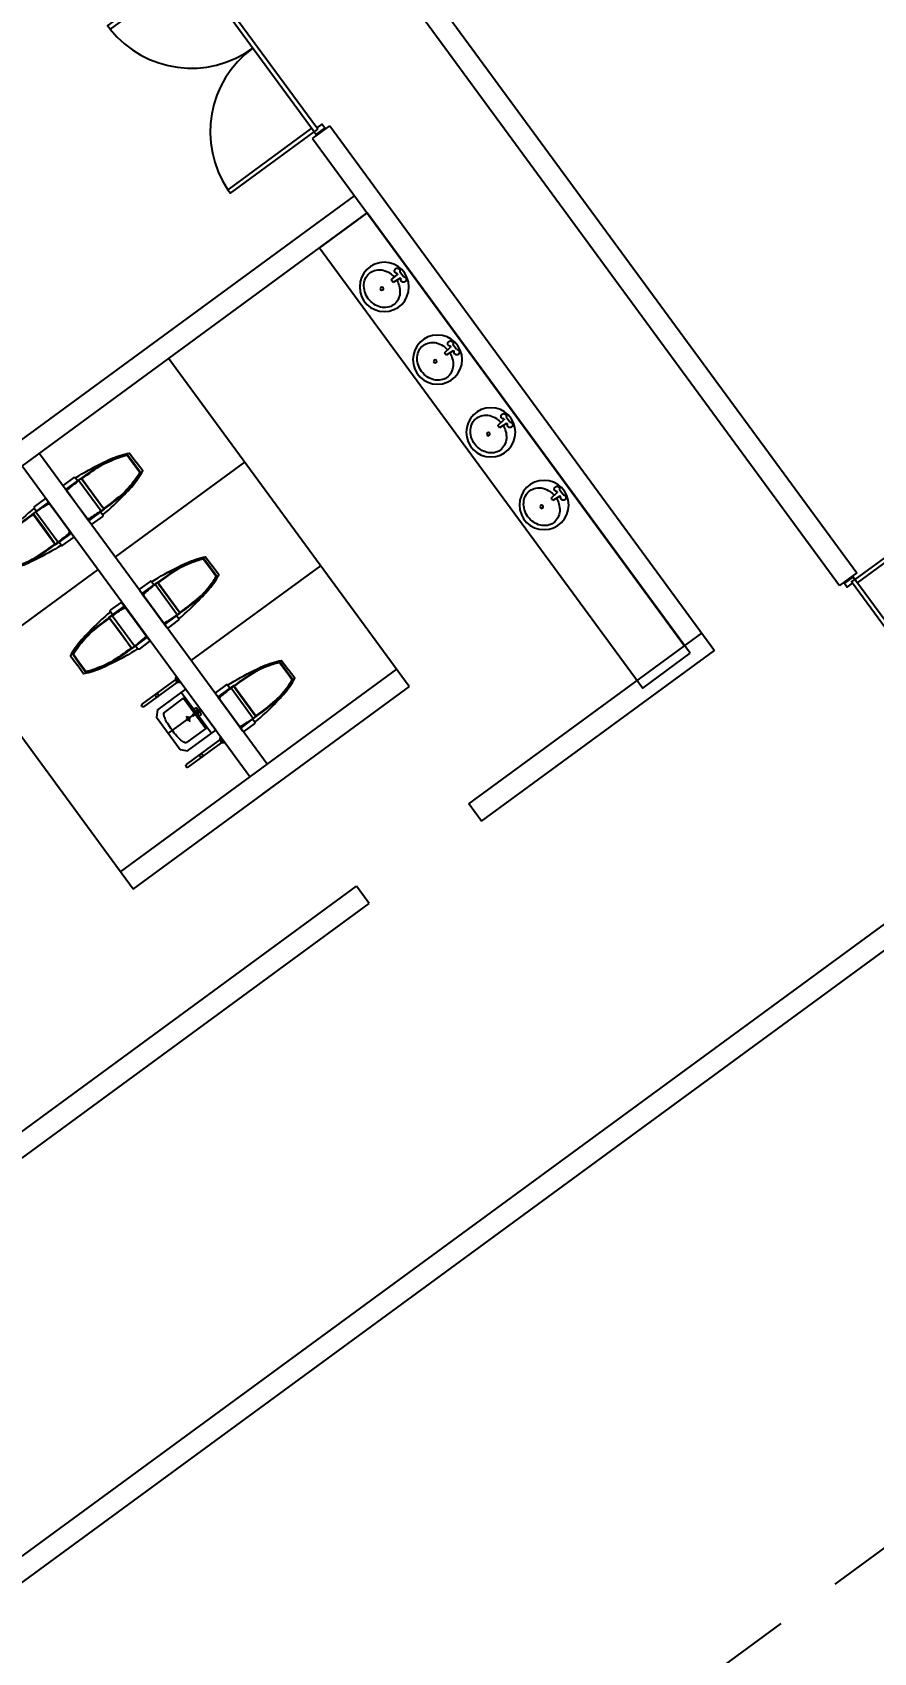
# Model space of a CAD drawing. Header units: millimetres. Extents: x 75184266 to 76346726, y -35077925 to -33679385.
# Drawn here: x 75543247 to 75551104, y -34896995 to -34881855 of the extents above; entities that cross this region are included whole.
import ezdxf

# ---------------------------------------------------------------- set-up
doc = ezdxf.new("R2010")
doc.units = ezdxf.units.MM
doc.header["$LTSCALE"] = 50
doc.header["$MEASUREMENT"] = 0
doc.header["$PDMODE"] = 1
doc.header["$PDSIZE"] = -3
doc.linetypes.add('XR-지하3층$0$HIDDEN', pattern=[0.375, 0.25, -0.125])
doc.layers.get('0').update_dxf_attribs({"linetype": 'CONTINUOUS'})
doc.layers.get('Defpoints').update_dxf_attribs({"color": 51, "linetype": 'CONTINUOUS'})
for name, color, linetype in [('AA-DWXM-DOOR', 4, 'CONTINUOUS'), ('AA-MKXS', 3, 'CONTINUOUS'), ('XR-지하3층$0$XR-1F-PLAN$0$A-EQP1', 1, 'CONTINUOUS')]:
    doc.layers.add(name, color=color, linetype=linetype)
doc.layers.add('건축', color=8, linetype='CONTINUOUS', plot=False)
doc.styles.add('XR-지하3층$0$돋움', font='', dxfattribs={"width": 0.9})
doc.styles.get('XR-지하3층$0$돋움').set_extended_font_data('Dotum')
doc.dimstyles.new('XR-지하3층$0$20110829_평면도_면적조정$0$std_style', dxfattribs={"dimscale": 400, "dimtxt": 3, "dimasz": 1, "dimexe": 1.5, "dimexo": 2, "dimgap": 1, "dimtad": 1, "dimtoh": 1, "dimdec": 0, "dimzin": 0, "dimdsep": 46, "dimtxsty": 'XR-지하3층$0$돋움', "dimblk": 'XR-지하3층$0$20110829_평면도_면적조정$0$01420DDOT01', "dimblk1": 'XR-지하3층$0$20110829_평면도_면적조정$0$01420DDOT01', "dimblk2": 'XR-지하3층$0$20110829_평면도_면적조정$0$01420DDOT01', "dimcen": 2.5, "dimdle": 8, "dimclrd": 256, "dimclre": 256, "dimclrt": 256, "dimadec": 0, "dimazin": 0, "dimtfac": 1, "dimtdec": 0, "dimtix": 1, "dimtmove": 2, "dimatfit": 3, "dimldrblk": 'XR-지하3층$0$20110829_평면도_면적조정$0$_ClosedBlank', "dimfxl": 1, "dimtolj": 1, "dimtzin": 0, "dimlwd": -1, "dimlwe": -1, "dimarcsym": 0})

# ---------------------------------------------------------------- blocks, each defined once
blk = doc.blocks.new('XR-지하3층$0$XR-1F-PLAN$0$좌변기')
at = {"layer": 'XR-지하3층$0$XR-1F-PLAN$0$A-EQP1'}
for points in [[(-544, 76), (-544, 111, 0.414214), (-554, 121), (-672, 121, 0.414214), (-682, 111), (-682, -319, 0.414214), (-672, -329), (-554, -329, 0.414214), (-544, -319), (-544, -284)], [(-544, 111, -0.030636), (-266, 76, -0.045977), (-84, 34, -0.042274), (0, 0), (0, -104)], [(-534, -281, 0.029867), (-268, -275, 0.046073), (-88, -233, 0.030504), (-29, -211, 0.291302), (-24, -202), (-23, -105), (-24, -8, 0.291302), (-29, 1, 0.030504), (-88, 23, 0.046073), (-268, 65, 0.029888), (-534, 71)], [(-544, -319, 0.030636), (-266, -284, 0.045977), (-84, -242, 0.042274), (0, -208), (0, -104)]]:
    blk.add_lwpolyline(points, format="xyb", dxfattribs=at)
blk.add_lwpolyline([(-502, -284), (-502, 76), (-682, 76), (-682, -284)], close=True, dxfattribs=at)
for points in [[(-667, 64, 0.336088), (-682, 48), (-682, -256, 0.369332), (-666, -273, 0.014927), (-534, -281), (-534, 71, 0.014968)], [(-496, 67, 0.408431), (-504, 58), (-505, -105), (-504, -268, 0.408431), (-496, -277, 0.024723), (-268, -270, 0.046051), (-89, -228, 0.030519), (-31, -206, 0.289645), (-29, -202), (-28, -105), (-29, -8, 0.289645), (-31, -4, 0.030519), (-89, 18, 0.046051), (-268, 60, 0.024723)]]:
    blk.add_lwpolyline(points, format="xyb", close=True, dxfattribs=at)
blk = doc.blocks.new('XR-지하3층$0$XR-1F-PLAN$0$A$C56F60109')
at = {"layer": 'Defpoints'}
blk.add_line((380, 375), (380, 0), dxfattribs=at)
at = {"layer": 'XR-지하3층$0$XR-1F-PLAN$0$A-EQP1'}
for p, q in [((15, 410), (15, 25)), ((45, 410), (45, 25)), ((715, 410), (715, 25)), ((745, 410), (745, 25)), ((380, 175), (380, 113)), ((0, 5), (0, 0)), ((10, 25), (50, 25)), ((10, 25), (10, 15)), ((10, 15), (50, 15)), ((50, 25), (50, 15)), ((60, 5), (60, 0)), ((618, 50), (143, 50)), ((350, 144), (412, 144)), ((700, 5), (700, 0)), ((750, 25), (710, 25)), ((710, 25), (710, 15)), ((750, 15), (710, 15)), ((750, 25), (750, 15)), ((760, 5), (760, 0))]:
    blk.add_line(p, q, dxfattribs=at)
blk.add_lwpolyline([(568, 375), (618, 325), (618, 0), (143, 0), (143, 325), (193, 375)], close=True, dxfattribs=at)
for points in [[(387, 66), (550, 66), (550, 288, 0.272815), (544, 300, 0.070145), (499, 317, 0.03268), (447, 325, 0.023671), (375, 328, 0.023671), (303, 325, 0.03268), (251, 317, 0.070145), (207, 300, 0.272815), (200, 288), (200, 66), (373, 66)], [(371, 17), (374, 87, -1), (386, 87), (389, 17, -0.414045), (380, 8, -0.414045), (371, 17)]]:
    blk.add_lwpolyline(points, format="xyb", dxfattribs=at)
for centre, radius in [((30, 249), 15), ((380, 144), 15), ((730, 249), 15), ((353, 34), 15.3), ((407, 34), 15.3)]:
    blk.add_circle(centre, radius, dxfattribs=at)
for centre, radius, start, end in [((30, 410), 15, 0, 180), ((730, 410), 15, 0, 180), ((10, 5), 10, 90, 180), ((50, 5), 10, 0, 90), ((710, 5), 10, 90, 180), ((750, 5), 10, 0, 90)]:
    blk.add_arc(centre, radius, start, end, dxfattribs=at)
blk = doc.blocks.new('XR-지하3층$0$XR-1F-PLAN$0$1LAVA01')
at = {"layer": 'XR-지하3층$0$XR-1F-PLAN$0$A-EQP1'}
for p, q in [((-29, -30), (29, -30)), ((-29, -58), (-26, -58)), ((-21, -63), (-14, -139)), ((-14, -139), (14, -139)), ((14, -139), (21, -63)), ((26, -58), (29, -58))]:
    blk.add_line(p, q, dxfattribs=at)
blk.add_lwpolyline([(-18, -100, 0.064435), (-72, -112, 0.091719), (-132, -146, 0.103599), (-172, -198, 0.113912), (-186, -258, 0.113912), (-172, -317, 0.103599), (-132, -369, 0.091719), (-72, -403, 0.084785), (0, -416, 0.084785), (72, -403, 0.091719), (132, -369, 0.103599), (172, -317, 0.113912), (186, -258, 0.113912), (172, -198, 0.103599), (132, -146, 0.091719), (72, -112, 0.064435), (18, -100, 0.084785)], format="xyb", dxfattribs=at)
for centre, radius in [((0, -230), 230), ((0, -258), 15)]:
    blk.add_circle(centre, radius, dxfattribs=at)
for centre, radius, start, end in [((-50, -44), 25, 34.0558, 325.9442), ((-26, -63), 5, 5.3909, 90), ((26, -63), 5, 90, 174.6091), ((50, -44), 25, 214.0558, 145.9442)]:
    blk.add_arc(centre, radius, start, end, dxfattribs=at)
blk = doc.blocks.new('FSD 2000')
at = {"layer": 'AA-DWXM-DOOR', "color": 8}
for p, q in [((40, 0), (1980, 0)), ((55, -40), (1965, -40))]:
    blk.add_line(p, q, dxfattribs=at)
at = {"layer": 'AA-DWXM-DOOR'}
for points in [[(40, 0), (80, 0), (80, 970), (40, 970), (40, 0)], [(1980, 0), (1940, 0), (1940, 970), (1980, 970), (1980, 0)]]:
    blk.add_lwpolyline(points, dxfattribs=at)
for points in [[(40, 0), (10, 0), (10, -100), (55, -100), (55, -40), (40, -40)], [(1980, 0), (2010, 0), (2010, -100), (1965, -100), (1965, -40), (1980, -40)]]:
    blk.add_lwpolyline(points, close=True, dxfattribs=at)
at = {"layer": 'AA-DWXM-DOOR', "color": 9}
for centre, start, end in [((39, 0), 359.9874, 87.5996), ((1981, 0), 92.4004, 180.0126)]:
    blk.add_arc(centre, 971, start, end, dxfattribs=at)
at = {"layer": 'AA-MKXS', "ltscale": 0.5}
for p, q in [((0, 50), (0, -150)), ((2020, 50), (2020, -150))]:
    blk.add_line(p, q, dxfattribs=at)
blk = doc.blocks.new('XR-지하3층$0$20110829_평면도_면적조정$0$01420DDOT01')
blk.add_line((-1.5, 0), (1.5, 0))
at = {"const_width": 0.5}
blk.add_lwpolyline([(-0.25, 0, 1), (0.25, 0, 1)], format="xyb", close=True, dxfattribs=at)
blk = doc.blocks.new('*D220')
at = {"layer": 'Defpoints', "color": 0, "transparency": 16777216}
for p in [(75555465, -34822586), (75547405, -34828495, 0), (75609665, -34913417, 0)]:
    blk.add_point(p, dxfattribs=at)
at = {"layer": '건축'}
for p, q in [((75548050, -34828022), (75555948, -34822231)), ((75617488, -34907186), (75555701, -34822909)), ((75610311, -34912944), (75618209, -34907153))]:
    blk.add_line(p, q, dxfattribs=at)
at = {"layer": '건축', "xscale": 400, "yscale": 400, "zscale": 400}
for p, rotation in [((75555465, -34822586), 126.2469342799536), ((75617725, -34907508), 306.2469342799536)]:
    blk.add_blockref('XR-지하3층$0$20110829_평면도_면적조정$0$01420DDOT01', p, dxfattribs=dict(at, rotation=rotation))
at = {"layer": '건축', "insert": (75587644, -34864278), "char_height": 1800, "attachment_point": 5, "rotation": 306.2469, "style": 'XR-지하3층$0$돋움'}
blk.add_mtext('\\A1;105300', dxfattribs=at)
blk = doc.blocks.new('XR-지하3층$0$20110829_평면도_면적조정$0$_ClosedBlank')
at = {"color": 0, "linetype": 'ByBlock', "lineweight": -2}
for p, q in [((-1, 0.167), (0, 0)), ((-1, 0.167), (-1, -0.167)), ((0, 0), (-1, -0.167))]:
    blk.add_line(p, q, dxfattribs=at)

msp = doc.modelspace()

# ---------------------------------------------------------------- linework, layer by layer
at = {"layer": '건축', "ltscale": 100}
for p, q in [((75537418.2, -34868452.7), (75550946.4, -34886904.9)), ((75537256.9, -34868570.9), (75550785.1, -34887023.1)), ((75546023.6, -34882727.1), (75549618.5, -34887630.5)), ((75545862.3, -34882845.3), (75549338.8, -34887587.2)), ((75533757.5, -34892549.7, 0), (75546255.1, -34883381.2, 0)), ((75534037.1, -34892592.6, 0), (75546373.3, -34883542.4, 0)), ((75546767.4, -34887967.2, 0), (75544521.5, -34884904.5, 0)), ((75545439.9, -34888693.5, 0), (75543311.9, -34885791.5, 0)), ((75545278.6, -34888811.7, 0), (75543150.6, -34885909.7, 0)), ((75544187.3, -34889860, 0), (75541941, -34886796.8, 0)), ((75547324.1, -34889064.5), (75549500.1, -34887469)), ((75547442.4, -34889225.8), (75549618.3, -34887630.3)), ((75544069, -34889698.8, 0), (75546649.6, -34887806.5, 0)), ((75544187.3, -34889860, 0), (75546767.8, -34887967.8, 0)), ((75545396.9, -34888973, 0), (75545558.2, -34888854.8, 0)), ((75547442.4, -34889225.8), (75547324.1, -34889064.5)), ((75539091.8, -34895100), (75546275.2, -34889832.5)), ((75546393.5, -34889993.8), (75546275.2, -34889832.5)), ((75539210.1, -34895261.3), (75546393.5, -34889993.8))]:
    msp.add_line(p, q, dxfattribs=at)
at = {"layer": '건축', "ltscale": 0.5}
for p, q in [((75538730.6, -34899332.8), (75551392.3, -34890049.9)), ((75539010.1, -34899375.8), (75551349.2, -34890329.4))]:
    msp.add_line(p, q, dxfattribs=at)
at = {"layer": '건축', "linetype": 'XR-지하3층$0$HIDDEN', "ltscale": 100}
msp.add_line((75541671.4, -34903005.8), (75554010.5, -34893959.4), dxfattribs=at)
at = {"layer": '건축', "linetype": 'Continuous', "elevation": 0}
msp.add_lwpolyline([(75549391.6, -34887657.2), (75546373.3, -34883542.4), (75545929.8, -34883867.7), (75548948, -34887982.4)], close=True, dxfattribs=at)
at = {"layer": '건축', "ltscale": 100, "elevation": 0}
for points in [[(75544020.6, -34886758), (75545230.1, -34885870.7)], [(75544730.4, -34887725.4), (75545939.8, -34886838.1)], [(75542649.3, -34887762.7), (75543858.8, -34886875.5)]]:
    msp.add_lwpolyline(points, dxfattribs=at)

# ---------------------------------------------------------------- block references
at = {"layer": '건축', "rotation": 126.2469345726678}
msp.add_blockref('FSD 2000', (75545902.6, -34882815.8), dxfattribs=at)
at = {"layer": '건축', "linetype": 'Continuous', "xscale": -1, "rotation": 306.2518157404772}
for p in [(75546719.3, -34884097.5, 0), (75547216.7, -34884776.8, 0), (75547714, -34885456, 0), (75548211.4, -34886135.2, 0)]:
    msp.add_blockref('XR-지하3층$0$XR-1F-PLAN$0$1LAVA01', p, dxfattribs=at)
at = {"layer": '건축', "extrusion": (1.30297e-08, -1.77847e-08, -1), "zscale": -1, "rotation": 143.7733776632938}
msp.add_blockref('XR-지하3층$0$XR-1F-PLAN$0$좌변기', (-75544277.2, -34885953.4, 1.6), dxfattribs=at)
at = {"layer": '건축', "extrusion": (1.30448e-08, -1.77736e-08, -1), "xscale": -1, "zscale": -1, "rotation": 143.7221233293498}
msp.add_blockref('XR-지하3층$0$XR-1F-PLAN$0$좌변기', (-75543014.3, -34886878.3, 1.6), dxfattribs=at)
at = {"layer": '건축', "xscale": -1}
for name, p, rotation in [('FSD 2000', (75552100.5, -34888563.5), 306.2469346009602), ('XR-지하3층$0$XR-1F-PLAN$0$A$C56F60109', (75544593.4, -34887877.3, 0), 126.2518157442384)]:
    msp.add_blockref(name, p, dxfattribs=dict(at, rotation=rotation))
at = {"layer": '건축', "extrusion": (-1.30371e-08, 1.77792e-08, -1), "xscale": -1, "zscale": -1, "rotation": 323.7468613394722}
for p in [(-75544865.1, -34886755.6, -1.6), (-75545574.8, -34887723, -1.6)]:
    msp.add_blockref('XR-지하3층$0$XR-1F-PLAN$0$좌변기', p, dxfattribs=at)
at = {"layer": '건축', "extrusion": (-1.30374e-08, 1.7779e-08, -1), "zscale": -1, "rotation": 323.7486396531713}
msp.add_blockref('XR-지하3층$0$XR-1F-PLAN$0$좌변기', (-75543602.6, -34887680.1, -1.6), dxfattribs=at)

# ---------------------------------------------------------------- dimensions: what is measured, and where the dimension line sits
at = {"layer": '건축'}
dim = msp.add_linear_dim(base=(75555464.6, -34822586.2), p1=(75609665.5, -34913417, 0), p2=(75547405.1, -34828495, 0), angle=126.24693, dimstyle='XR-지하3층$0$20110829_평면도_면적조정$0$std_style', override={"dimtxt": 4.5}, dxfattribs=at)
dim.commit()
dim.dimension.update_dxf_attribs({"geometry": '*D220', "text_midpoint": (75587644.2, -34864277.8)})

doc.saveas('drawing.dxf')
